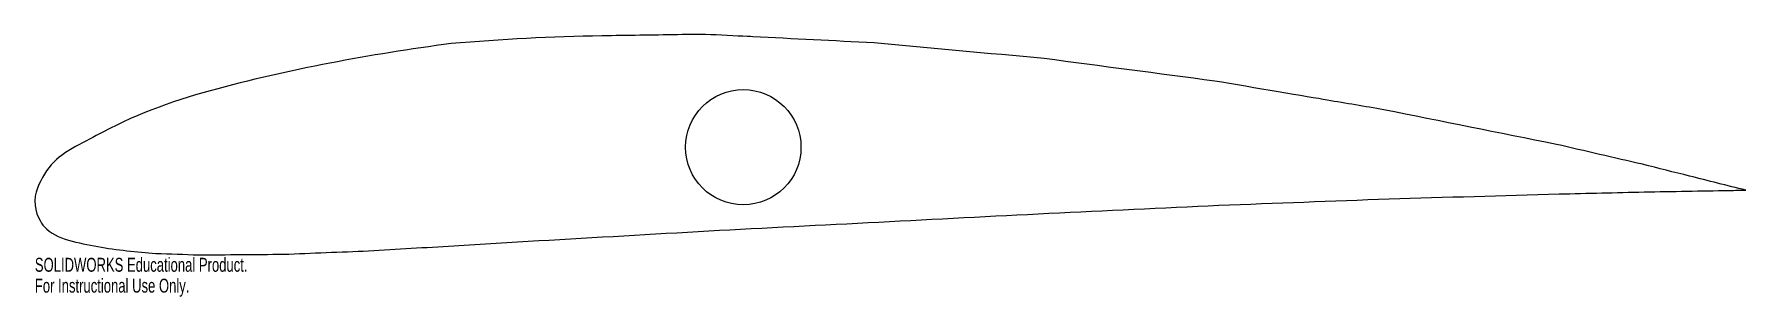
# Model space of a CAD drawing. Header units: millimetres. Extents: x -246 to 347, y -52 to 39.
import ezdxf

# ---------------------------------------------------------------- set-up
doc = ezdxf.new("R2010")
doc.units = ezdxf.units.MM
doc.styles.add('SLDTEXTSTYLE0', font='TXT', dxfattribs={"width": 0.7})

msp = doc.modelspace()

# ---------------------------------------------------------------- linework, layer by layer
at = {"color": 7, "linetype": 'Continuous', "lineweight": 25}
msp.add_circle((0, 0), 20, dxfattribs=at)
for points, knots in [([(-101.17, 36), (-129.31, 32.23), (-157.25, 27.09), (-198.34, 15.89), (-211.74, 10.87), (-230.39, 0.59), (-237.6, -2.21), (-243.23, -11.24), (-245.22, -14.33), (-245.65, -22.84), (-242.89, -26.8), (-242.32, -27.43)], [0, 0, 0, 0, 0.5, 0.5, 0.75, 0.75, 0.875, 0.875, 0.9375, 0.9375, 1, 1, 1, 1]), ([(3.33, 38.33), (1.64, 38.44), (-4.33, 38.73), (-14.51, 39.25), (-18.44, 39.11), (-31.51, 38.91), (-40.23, 38.78), (-66.38, 38.42), (-83.78, 37.39), (-101.17, 36)], [0, 0, 0, 0, 0.125, 0.125, 0.25, 0.25, 0.5, 0.5, 1, 1, 1, 1]), ([(-242.32, -27.43), (-237.8, -32.47), (-230.26, -33.1), (-216.99, -35.8), (-210.22, -36.25), (-203.48, -36.85)], [0, 0, 0, 0, 0.5, 0.5, 1, 1, 1, 1])]:
    msp.add_open_spline(points, degree=3, knots=knots, dxfattribs=at)
for points in [[(45.3, 36.22), (31.31, 36.93), (17.32, 37.63), (3.33, 38.33)], [(104.31, 30.77), (84.64, 32.59), (64.97, 34.4), (45.3, 36.22)], [(163.35, 22.95), (143.67, 25.56), (123.99, 28.16), (104.31, 30.77)], [(202.32, 16.34), (195.94, 17.47), (176.34, 20.75), (163.35, 22.95)], [(221.93, 13.02), (215.39, 14.13), (208.85, 15.23), (202.32, 16.34)], [(281.71, 0.98), (261.78, 4.99), (241.86, 9.01), (221.93, 13.02)], [(311.61, -5.94), (301.65, -3.64), (291.68, -1.33), (281.71, 0.98)], [(327.85, -10.03), (322.44, -8.67), (317.03, -7.3), (311.61, -5.94)], [(347.33, -14.92), (340.84, -13.29), (334.35, -11.66), (327.85, -10.03)], [(223.74, -17.92), (243.38, -17.35), (263.03, -16.79), (282.67, -16.22)], [(282.67, -16.22), (292.5, -15.99), (302.32, -15.75), (312.14, -15.52)], [(312.14, -15.52), (321.97, -15.34), (331.79, -15.17), (341.61, -14.99)], [(341.61, -14.99), (343.52, -14.97), (345.43, -14.94), (347.33, -14.92)], [(46.96, -25.97), (66.6, -24.96), (86.24, -23.94), (105.88, -22.92)], [(105.88, -22.92), (125.52, -22), (145.16, -21.07), (164.81, -20.15)], [(164.81, -20.15), (184.45, -19.41), (204.09, -18.67), (223.74, -17.92)], [(-70.88, -32.44), (-51.24, -31.31), (-31.6, -30.17), (-11.96, -29.03)], [(-11.96, -29.03), (7.68, -28.01), (27.32, -26.99), (46.96, -25.97)], [(-129.79, -35.97), (-119.97, -35.38), (-110.15, -34.8), (-100.33, -34.21)], [(-100.33, -34.21), (-90.51, -33.62), (-80.69, -33.03), (-70.88, -32.44)], [(-203.48, -36.85), (-198.56, -37.02), (-193.65, -37.2), (-188.73, -37.38)], [(-188.73, -37.38), (-178.9, -37.3), (-169.08, -37.22), (-159.25, -37.15)], [(-159.25, -37.15), (-149.43, -36.76), (-139.61, -36.36), (-129.79, -35.97)]]:
    msp.add_open_spline(points, degree=3, dxfattribs=at)

# ---------------------------------------------------------------- texts
at = {"color": 7, "linetype": 'Continuous', "char_height": 4.8336, "attachment_point": 1, "style": 'SLDTEXTSTYLE0'}
for s, insert in [('SOLIDWORKS Educational Product.', (-245.44, -38.4)), ('For Instructional Use Only.', (-245.44, -45.65))]:
    msp.add_mtext(s, dxfattribs=dict(at, insert=insert))

doc.saveas('drawing.dxf')
